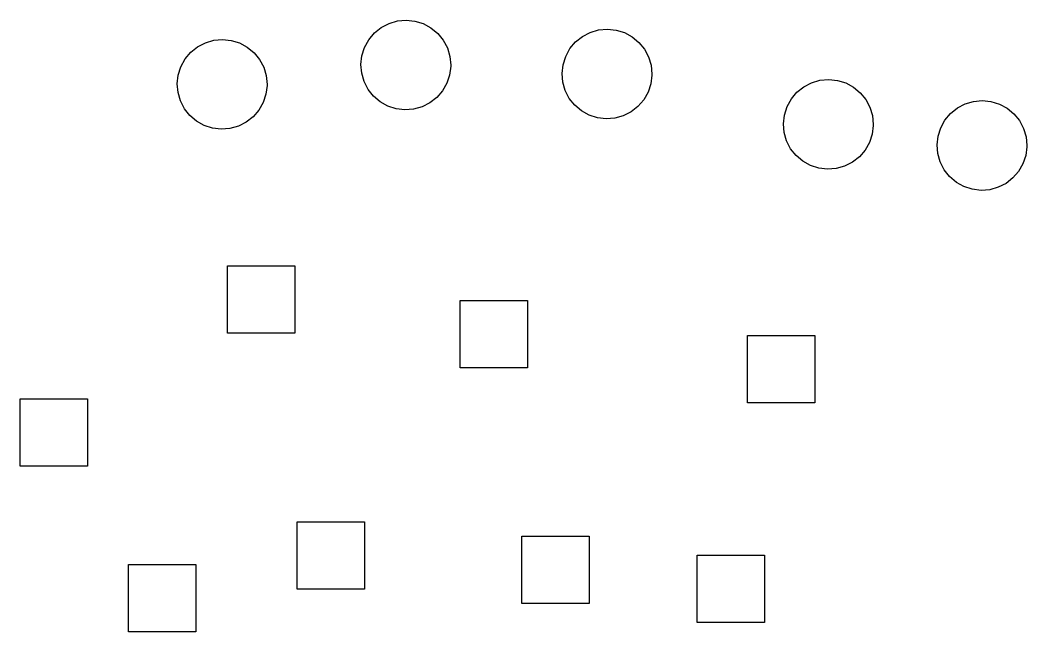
# Model space of a CAD drawing. Extents: x -3.96 to 1.91, y -3.57 to 1.13.
# Drawn here: x -3.957 to -3.074, y -3.57 to -3.034 of the extents above; entities that cross this region are included whole.
import ezdxf

# ---------------------------------------------------------------- set-up
doc = ezdxf.new("R2010")
doc.units = 0
doc.header["$MEASUREMENT"] = 0
doc.layers.add('BLACK', color=7, linetype='CONTINUOUS')

msp = doc.modelspace()

# ---------------------------------------------------------------- linework, layer by layer
at = {"layer": 'BLACK', "linetype": 'CONTINUOUS'}
for p, q in [((-3.63325, -3.03712), (-3.62588, -3.03495)), ((-3.62588, -3.03495), (-3.61823, -3.03425)), ((-3.61823, -3.03425), (-3.61059, -3.03506)), ((-3.61059, -3.03506), (-3.60325, -3.03733)), ((-3.64605, -3.04549), (-3.64006, -3.04068)), ((-3.64006, -3.04068), (-3.63325, -3.03712)), ((-3.60325, -3.03733), (-3.59649, -3.04098)), ((-3.59649, -3.04098), (-3.59057, -3.04588)), ((-3.46368, -3.04855), (-3.45687, -3.04499)), ((-3.45687, -3.04499), (-3.4495, -3.04282)), ((-3.4495, -3.04282), (-3.44185, -3.04213)), ((-3.44185, -3.04213), (-3.43421, -3.04293)), ((-3.43421, -3.04293), (-3.42687, -3.0452)), ((-3.42687, -3.0452), (-3.42011, -3.04886)), ((-3.79428, -3.05405), (-3.7869, -3.05188)), ((-3.7869, -3.05188), (-3.77925, -3.05118)), ((-3.77925, -3.05118), (-3.77161, -3.05199)), ((-3.77161, -3.05199), (-3.76427, -3.05426)), ((-3.65469, -3.05811), (-3.65099, -3.05138)), ((-3.65099, -3.05138), (-3.64605, -3.04549)), ((-3.59057, -3.04588), (-3.58571, -3.05183)), ((-3.58571, -3.05183), (-3.5821, -3.05862)), ((-3.47461, -3.05925), (-3.46967, -3.05337)), ((-3.46967, -3.05337), (-3.46368, -3.04855)), ((-3.42011, -3.04886), (-3.41419, -3.05375)), ((-3.41419, -3.05375), (-3.40933, -3.05971)), ((-3.81201, -3.06831), (-3.80707, -3.06242)), ((-3.80707, -3.06242), (-3.80109, -3.05761)), ((-3.80109, -3.05761), (-3.79428, -3.05405)), ((-3.76427, -3.05426), (-3.75751, -3.05791)), ((-3.75751, -3.05791), (-3.75159, -3.06281)), ((-3.75159, -3.06281), (-3.74674, -3.06876)), ((-3.65701, -3.06544), (-3.65469, -3.05811)), ((-3.5821, -3.05862), (-3.57988, -3.06598)), ((-3.47831, -3.06599), (-3.47461, -3.05925)), ((-3.40933, -3.05971), (-3.40573, -3.06649)), ((-3.81571, -3.07504), (-3.81201, -3.06831)), ((-3.74674, -3.06876), (-3.74313, -3.07555)), ((-3.65787, -3.07307), (-3.65701, -3.06544)), ((-3.57988, -3.06598), (-3.57913, -3.07362)), ((-3.48064, -3.07331), (-3.47831, -3.06599)), ((-3.40573, -3.06649), (-3.40351, -3.07385)), ((-3.81804, -3.08237), (-3.81571, -3.07504)), ((-3.74313, -3.07555), (-3.74091, -3.0829)), ((-3.65723, -3.08073), (-3.65787, -3.07307)), ((-3.57915, -3.07472), (-3.58011, -3.08234)), ((-3.57913, -3.07362), (-3.57915, -3.07472)), ((-3.48149, -3.08095), (-3.48064, -3.07331)), ((-3.40351, -3.07385), (-3.40276, -3.0815)), ((-3.81889, -3.09), (-3.81804, -3.08237)), ((-3.74091, -3.0829), (-3.74016, -3.09055)), ((-3.65511, -3.08812), (-3.65723, -3.08073)), ((-3.6516, -3.09495), (-3.65511, -3.08812)), ((-3.58011, -3.08234), (-3.58254, -3.08964)), ((-3.48085, -3.0886), (-3.48149, -3.08095)), ((-3.47873, -3.09599), (-3.48085, -3.0886)), ((-3.40277, -3.0826), (-3.40373, -3.09022)), ((-3.40276, -3.0815), (-3.40277, -3.0826)), ((-3.26959, -3.09265), (-3.26278, -3.08909)), ((-3.26278, -3.08909), (-3.25541, -3.08692)), ((-3.25541, -3.08692), (-3.24776, -3.08622)), ((-3.24776, -3.08622), (-3.24012, -3.08702)), ((-3.24012, -3.08702), (-3.23277, -3.0893)), ((-3.23277, -3.0893), (-3.22602, -3.09295)), ((-3.81825, -3.09766), (-3.81889, -3.09)), ((-3.81613, -3.10504), (-3.81825, -3.09766)), ((-3.74017, -3.09165), (-3.74114, -3.09927)), ((-3.74016, -3.09055), (-3.74017, -3.09165)), ((-3.64682, -3.10097), (-3.6516, -3.09495)), ((-3.58633, -3.09632), (-3.59135, -3.10213)), ((-3.58254, -3.08964), (-3.58633, -3.09632)), ((-3.47522, -3.10282), (-3.47873, -3.09599)), ((-3.40616, -3.09751), (-3.40995, -3.10419)), ((-3.40373, -3.09022), (-3.40616, -3.09751)), ((-3.28052, -3.10335), (-3.27558, -3.09746)), ((-3.27558, -3.09746), (-3.26959, -3.09265)), ((-3.22602, -3.09295), (-3.2201, -3.09785)), ((-3.2201, -3.09785), (-3.21524, -3.1038)), ((-3.81262, -3.11188), (-3.81613, -3.10504)), ((-3.74356, -3.10656), (-3.74736, -3.11325)), ((-3.74114, -3.09927), (-3.74356, -3.10656)), ((-3.64097, -3.10595), (-3.64682, -3.10097)), ((-3.63427, -3.1097), (-3.64097, -3.10595)), ((-3.59741, -3.10686), (-3.60427, -3.11033)), ((-3.59135, -3.10213), (-3.59741, -3.10686)), ((-3.47045, -3.10884), (-3.47522, -3.10282)), ((-3.40995, -3.10419), (-3.41498, -3.11001)), ((-3.28422, -3.11008), (-3.28052, -3.10335)), ((-3.21524, -3.1038), (-3.21163, -3.11059)), ((-3.12813, -3.10759), (-3.12076, -3.10542)), ((-3.12076, -3.10542), (-3.11311, -3.10473)), ((-3.11311, -3.10473), (-3.10547, -3.10553)), ((-3.10547, -3.10553), (-3.09813, -3.1078)), ((-3.80785, -3.1179), (-3.81262, -3.11188)), ((-3.74736, -3.11325), (-3.75238, -3.11906)), ((-3.62696, -3.11207), (-3.63427, -3.1097)), ((-3.61933, -3.11298), (-3.62696, -3.11207)), ((-3.61167, -3.11239), (-3.61933, -3.11298)), ((-3.60427, -3.11033), (-3.61167, -3.11239)), ((-3.4646, -3.11382), (-3.47045, -3.10884)), ((-3.45789, -3.11757), (-3.4646, -3.11382)), ((-3.42103, -3.11474), (-3.42789, -3.1182)), ((-3.41498, -3.11001), (-3.42103, -3.11474)), ((-3.28654, -3.11741), (-3.28422, -3.11008)), ((-3.21163, -3.11059), (-3.20941, -3.11794)), ((-3.14093, -3.11597), (-3.13494, -3.11115)), ((-3.13494, -3.11115), (-3.12813, -3.10759)), ((-3.09813, -3.1078), (-3.09137, -3.11146)), ((-3.09137, -3.11146), (-3.08545, -3.11635)), ((-3.802, -3.12288), (-3.80785, -3.1179)), ((-3.79529, -3.12663), (-3.802, -3.12288)), ((-3.75843, -3.12379), (-3.76529, -3.12726)), ((-3.75238, -3.11906), (-3.75843, -3.12379)), ((-3.45058, -3.11995), (-3.45789, -3.11757)), ((-3.44295, -3.12086), (-3.45058, -3.11995)), ((-3.43529, -3.12027), (-3.44295, -3.12086)), ((-3.42789, -3.1182), (-3.43529, -3.12027)), ((-3.2874, -3.12504), (-3.28654, -3.11741)), ((-3.20941, -3.11794), (-3.20866, -3.12559)), ((-3.14957, -3.12858), (-3.14587, -3.12185)), ((-3.14587, -3.12185), (-3.14093, -3.11597)), ((-3.08545, -3.11635), (-3.08059, -3.12231)), ((-3.08059, -3.12231), (-3.07699, -3.12909)), ((-3.78798, -3.129), (-3.79529, -3.12663)), ((-3.78035, -3.12991), (-3.78798, -3.129)), ((-3.77269, -3.12932), (-3.78035, -3.12991)), ((-3.76529, -3.12726), (-3.77269, -3.12932)), ((-3.28675, -3.1327), (-3.2874, -3.12504)), ((-3.28464, -3.14008), (-3.28675, -3.1327)), ((-3.20868, -3.12669), (-3.20964, -3.13431)), ((-3.20866, -3.12559), (-3.20868, -3.12669)), ((-3.1519, -3.13591), (-3.14957, -3.12858)), ((-3.07699, -3.12909), (-3.07477, -3.13645)), ((-3.28112, -3.14692), (-3.28464, -3.14008)), ((-3.21207, -3.1416), (-3.21586, -3.14828)), ((-3.20964, -3.13431), (-3.21207, -3.1416)), ((-3.15275, -3.14354), (-3.1519, -3.13591)), ((-3.07477, -3.13645), (-3.07402, -3.14409)), ((-3.27635, -3.15294), (-3.28112, -3.14692)), ((-3.21586, -3.14828), (-3.22088, -3.1541)), ((-3.15211, -3.1512), (-3.15275, -3.14354)), ((-3.07403, -3.14519), (-3.07499, -3.15282)), ((-3.07402, -3.14409), (-3.07403, -3.14519)), ((-3.2705, -3.15792), (-3.27635, -3.15294)), ((-3.26379, -3.16167), (-3.2705, -3.15792)), ((-3.22694, -3.15883), (-3.23379, -3.1623)), ((-3.22088, -3.1541), (-3.22694, -3.15883)), ((-3.14999, -3.15859), (-3.15211, -3.1512)), ((-3.14648, -3.16542), (-3.14999, -3.15859)), ((-3.07499, -3.15282), (-3.07742, -3.16011)), ((-3.25649, -3.16404), (-3.26379, -3.16167)), ((-3.24886, -3.16495), (-3.25649, -3.16404)), ((-3.24119, -3.16436), (-3.24886, -3.16495)), ((-3.23379, -3.1623), (-3.24119, -3.16436)), ((-3.14171, -3.17144), (-3.14648, -3.16542)), ((-3.08121, -3.16679), (-3.08624, -3.17261)), ((-3.07742, -3.16011), (-3.08121, -3.16679)), ((-3.13585, -3.17642), (-3.14171, -3.17144)), ((-3.12915, -3.18017), (-3.13585, -3.17642)), ((-3.09229, -3.17734), (-3.09915, -3.1808)), ((-3.08624, -3.17261), (-3.09229, -3.17734)), ((-3.12184, -3.18255), (-3.12915, -3.18017)), ((-3.11421, -3.18346), (-3.12184, -3.18255)), ((-3.10655, -3.18287), (-3.11421, -3.18346)), ((-3.09915, -3.1808), (-3.10655, -3.18287)), ((-3.7748, -3.30864), (-3.7748, -3.24959)), ((-3.7748, -3.24959), (-3.71575, -3.24959)), ((-3.71575, -3.24959), (-3.71575, -3.30864)), ((-3.57087, -3.33896), (-3.57087, -3.2799)), ((-3.57087, -3.2799), (-3.51181, -3.2799)), ((-3.51181, -3.2799), (-3.51181, -3.33896)), ((-3.71575, -3.30864), (-3.7748, -3.30864)), ((-3.3189, -3.36967), (-3.3189, -3.31061)), ((-3.3189, -3.31061), (-3.25984, -3.31061)), ((-3.25984, -3.31061), (-3.25984, -3.36967)), ((-3.51181, -3.33896), (-3.57087, -3.33896)), ((-3.95669, -3.4252), (-3.95669, -3.36614)), ((-3.95669, -3.36614), (-3.89764, -3.36614)), ((-3.89764, -3.36614), (-3.89764, -3.4252)), ((-3.25984, -3.36967), (-3.3189, -3.36967)), ((-3.89764, -3.4252), (-3.95669, -3.4252)), ((-3.71378, -3.53305), (-3.71378, -3.474)), ((-3.71378, -3.474), (-3.65472, -3.474)), ((-3.65472, -3.474), (-3.65472, -3.53305)), ((-3.51693, -3.54565), (-3.51693, -3.48659)), ((-3.51693, -3.48659), (-3.45787, -3.48659)), ((-3.45787, -3.48659), (-3.45787, -3.54565)), ((-3.36299, -3.56219), (-3.36299, -3.50313)), ((-3.36299, -3.50313), (-3.30394, -3.50313)), ((-3.30394, -3.50313), (-3.30394, -3.56219)), ((-3.86181, -3.57045), (-3.86181, -3.5114)), ((-3.86181, -3.5114), (-3.80276, -3.5114)), ((-3.80276, -3.5114), (-3.80276, -3.57045)), ((-3.65472, -3.53305), (-3.71378, -3.53305)), ((-3.45787, -3.54565), (-3.51693, -3.54565)), ((-3.30394, -3.56219), (-3.36299, -3.56219)), ((-3.80276, -3.57045), (-3.86181, -3.57045))]:
    msp.add_line(p, q, dxfattribs=at)

doc.saveas('drawing.dxf')
